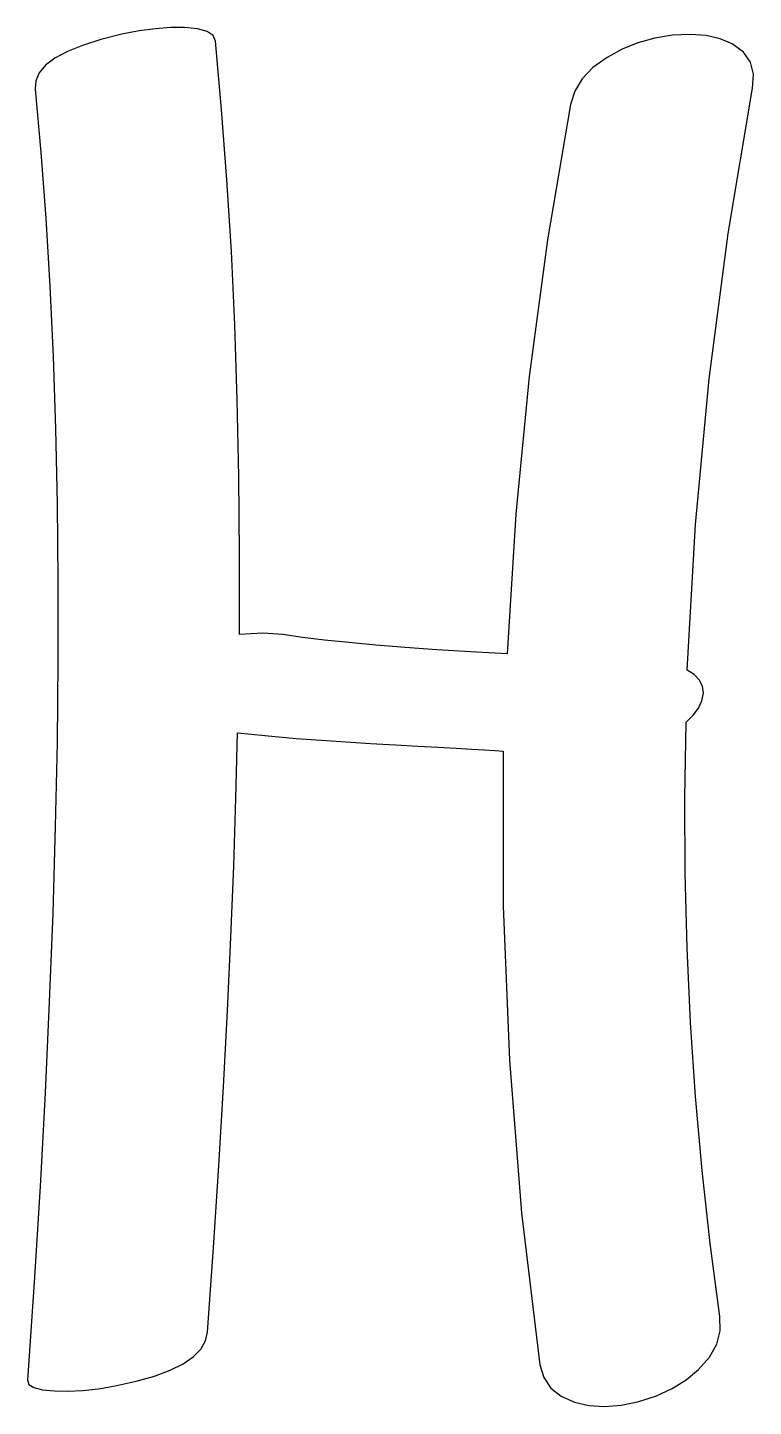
# Model space of a CAD drawing. Extents: x -0.3 to 10.2, y 0 to 19.9.
import ezdxf

# ---------------------------------------------------------------- set-up
doc = ezdxf.new("R2010")
doc.units = 0
doc.layers.get('0').update_dxf_attribs({"linetype": 'CONTINUOUS'})

msp = doc.modelspace()

# ---------------------------------------------------------------- linework, layer by layer
at = {"color": 0}
for p, q in [((0.778, 19.702), (0.516, 19.619)), ((1.083, 19.778), (0.778, 19.702)), ((1.332, 19.826), (1.083, 19.778)), ((1.566, 19.858), (1.332, 19.826)), ((1.784, 19.874), (1.566, 19.858)), ((1.986, 19.875), (1.784, 19.874)), ((2.175, 19.858), (1.986, 19.875)), ((2.312, 19.819), (2.175, 19.858)), ((2.398, 19.76), (2.312, 19.819)), ((2.431, 19.681), (2.398, 19.76)), ((2.521, 18.693), (2.431, 19.681)), ((8.771, 19.723), (8.528, 19.656)), ((9.028, 19.764), (8.771, 19.723)), ((9.285, 19.777), (9.028, 19.764)), ((9.514, 19.76), (9.285, 19.777)), ((9.715, 19.714), (9.514, 19.76)), ((9.889, 19.639), (9.715, 19.714)), ((0.296, 19.53), (0.118, 19.434)), ((0.516, 19.619), (0.296, 19.53)), ((8.299, 19.563), (8.083, 19.444)), ((8.528, 19.656), (8.299, 19.563)), ((10.048, 19.521), (9.889, 19.639)), ((10.149, 19.375), (10.048, 19.521)), ((-0.017, 19.332), (-0.109, 19.223)), ((0.118, 19.434), (-0.017, 19.332)), ((7.878, 19.298), (7.722, 19.135)), ((8.083, 19.444), (7.878, 19.298)), ((10.194, 19.201), (10.149, 19.375)), ((-0.159, 19.108), (-0.167, 18.986)), ((-0.109, 19.223), (-0.159, 19.108)), ((7.722, 19.135), (7.615, 18.957)), ((10.181, 19), (10.194, 19.201)), ((-0.167, 18.986), (-0.084, 18.074)), ((7.615, 18.957), (7.556, 18.764)), ((9.83, 16.908), (10.181, 19)), ((2.598, 17.682), (2.521, 18.693)), ((7.556, 18.764), (7.222, 16.816)), ((-0.084, 18.074), (-0.014, 17.128)), ((2.662, 16.648), (2.598, 17.682)), ((-0.014, 17.128), (0.045, 16.148)), ((9.556, 14.812), (9.83, 16.908)), ((7.222, 16.816), (6.958, 14.847)), ((2.712, 15.59), (2.662, 16.648)), ((0.045, 16.148), (0.092, 15.135)), ((2.748, 14.509), (2.712, 15.59)), ((0.092, 15.135), (0.127, 14.089)), ((6.958, 14.847), (6.764, 12.858)), ((9.358, 12.713), (9.556, 14.812)), ((2.772, 13.405), (2.748, 14.509)), ((0.127, 14.089), (0.15, 13.01)), ((2.781, 12.277), (2.772, 13.405)), ((0.15, 13.01), (0.161, 11.896)), ((6.764, 12.858), (6.639, 10.847)), ((9.236, 10.611), (9.358, 12.713)), ((2.778, 11.125), (2.781, 12.277)), ((0.161, 11.896), (0.16, 10.75)), ((3.115, 11.146), (2.778, 11.125)), ((3.403, 11.125), (3.115, 11.146)), ((3.687, 11.084), (3.403, 11.125)), ((4.006, 11.045), (3.687, 11.084)), ((4.359, 11.008), (4.006, 11.045)), ((4.746, 10.972), (4.359, 11.008)), ((5.168, 10.938), (4.746, 10.972)), ((5.624, 10.906), (5.168, 10.938)), ((0.16, 10.75), (0.147, 9.57)), ((6.114, 10.876), (5.624, 10.906)), ((6.639, 10.847), (6.114, 10.876)), ((9.339, 10.549), (9.236, 10.611)), ((9.413, 10.472), (9.339, 10.549)), ((9.457, 10.382), (9.413, 10.472)), ((9.472, 10.278), (9.457, 10.382)), ((9.403, 10.062), (9.451, 10.168)), ((9.451, 10.168), (9.472, 10.278)), ((9.222, 9.861), (9.326, 9.96)), ((9.326, 9.96), (9.403, 10.062)), ((9.206, 8.77), (9.222, 9.861)), ((9.222, 9.861), (9.222, 9.861)), ((0.147, 9.57), (0.122, 8.357)), ((2.728, 8.765), (2.75, 9.708)), ((2.75, 9.708), (3.146, 9.668)), ((3.146, 9.668), (3.597, 9.628)), ((3.597, 9.628), (4.104, 9.591)), ((4.104, 9.591), (4.667, 9.556)), ((4.667, 9.556), (5.028, 9.536)), ((5.028, 9.536), (5.354, 9.517)), ((5.354, 9.517), (5.646, 9.501)), ((5.646, 9.501), (5.903, 9.486)), ((5.903, 9.486), (6.125, 9.473)), ((6.125, 9.473), (6.312, 9.462)), ((6.312, 9.462), (6.465, 9.452)), ((6.465, 9.452), (6.583, 9.444)), ((6.583, 9.444), (6.585, 7.209)), ((2.697, 7.783), (2.728, 8.765)), ((9.211, 7.685), (9.206, 8.77)), ((0.122, 8.357), (0.085, 7.11)), ((2.657, 6.762), (2.697, 7.783)), ((9.239, 6.605), (9.211, 7.685)), ((6.585, 7.209), (6.674, 4.99)), ((0.085, 7.11), (0.036, 5.83)), ((2.608, 5.701), (2.657, 6.762)), ((9.288, 5.531), (9.239, 6.605)), ((0.036, 5.83), (-0.024, 4.516)), ((2.549, 4.602), (2.608, 5.701)), ((9.36, 4.463), (9.288, 5.531)), ((6.674, 4.99), (6.849, 2.786)), ((2.482, 3.464), (2.549, 4.602)), ((-0.024, 4.516), (-0.097, 3.169)), ((9.454, 3.4), (9.36, 4.463)), ((2.405, 2.286), (2.482, 3.464)), ((9.57, 2.343), (9.454, 3.4)), ((-0.097, 3.169), (-0.181, 1.789)), ((6.849, 2.786), (7.111, 0.597)), ((2.319, 1.069), (2.405, 2.286)), ((9.708, 1.292), (9.57, 2.343)), ((-0.181, 1.789), (-0.278, 0.375)), ((9.715, 1.088), (9.708, 1.292)), ((2.289, 0.942), (2.319, 1.069)), ((9.667, 0.892), (9.715, 1.088)), ((2.112, 0.713), (2.22, 0.823)), ((2.22, 0.823), (2.289, 0.942)), ((9.562, 0.706), (9.667, 0.892)), ((1.779, 0.518), (1.965, 0.611)), ((1.965, 0.611), (2.112, 0.713)), ((7.111, 0.597), (7.168, 0.412)), ((9.403, 0.528), (9.562, 0.706)), ((1.29, 0.359), (1.554, 0.434)), ((1.554, 0.434), (1.779, 0.518)), ((7.168, 0.412), (7.271, 0.26)), ((9.224, 0.379), (9.403, 0.528)), ((-0.278, 0.375), (-0.259, 0.313)), ((-0.259, 0.313), (-0.188, 0.267)), ((-0.188, 0.267), (-0.064, 0.237)), ((-0.064, 0.237), (0.111, 0.222)), ((0.111, 0.222), (0.306, 0.216)), ((0.306, 0.216), (0.517, 0.226)), ((0.517, 0.226), (0.744, 0.251)), ((0.744, 0.251), (0.986, 0.292)), ((0.986, 0.292), (1.29, 0.359)), ((7.271, 0.26), (7.418, 0.142)), ((8.793, 0.15), (9.021, 0.254)), ((9.021, 0.254), (9.224, 0.379)), ((7.418, 0.142), (7.611, 0.056)), ((7.611, 0.056), (7.82, 0.01)), ((7.82, 0.01), (8.045, -0.003)), ((8.045, -0.003), (8.286, 0.016)), ((8.286, 0.016), (8.542, 0.069)), ((8.542, 0.069), (8.793, 0.15))]:
    msp.add_line(p, q, dxfattribs=at)

doc.saveas('drawing.dxf')
